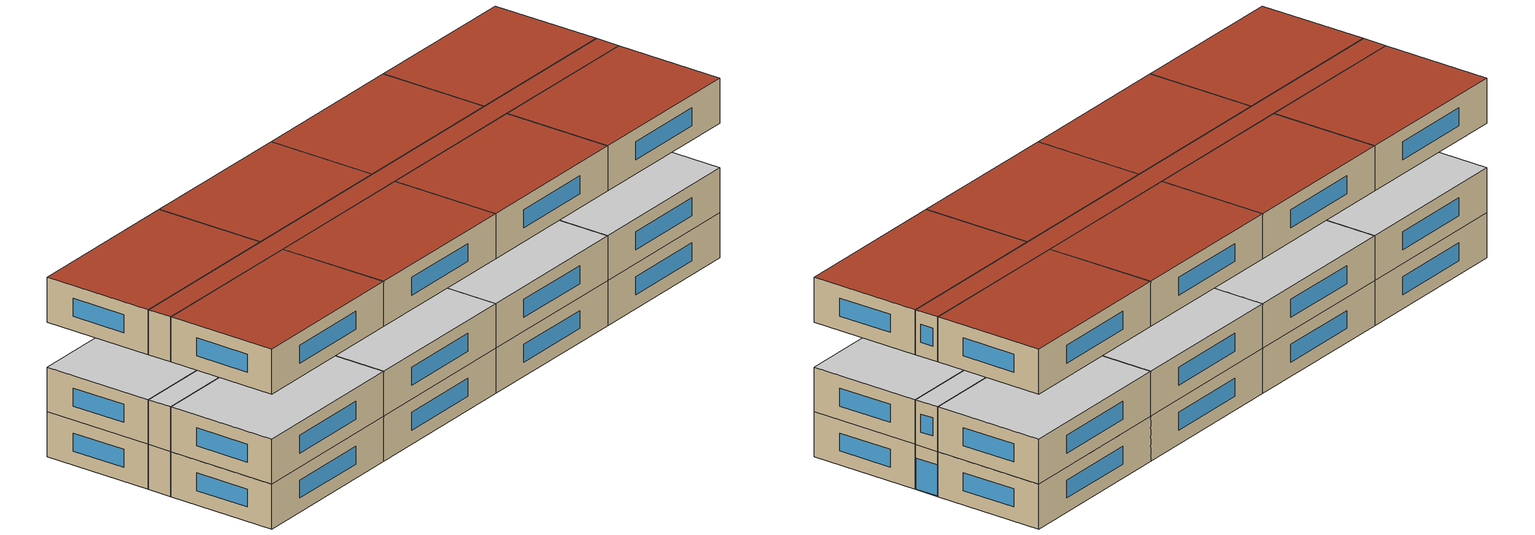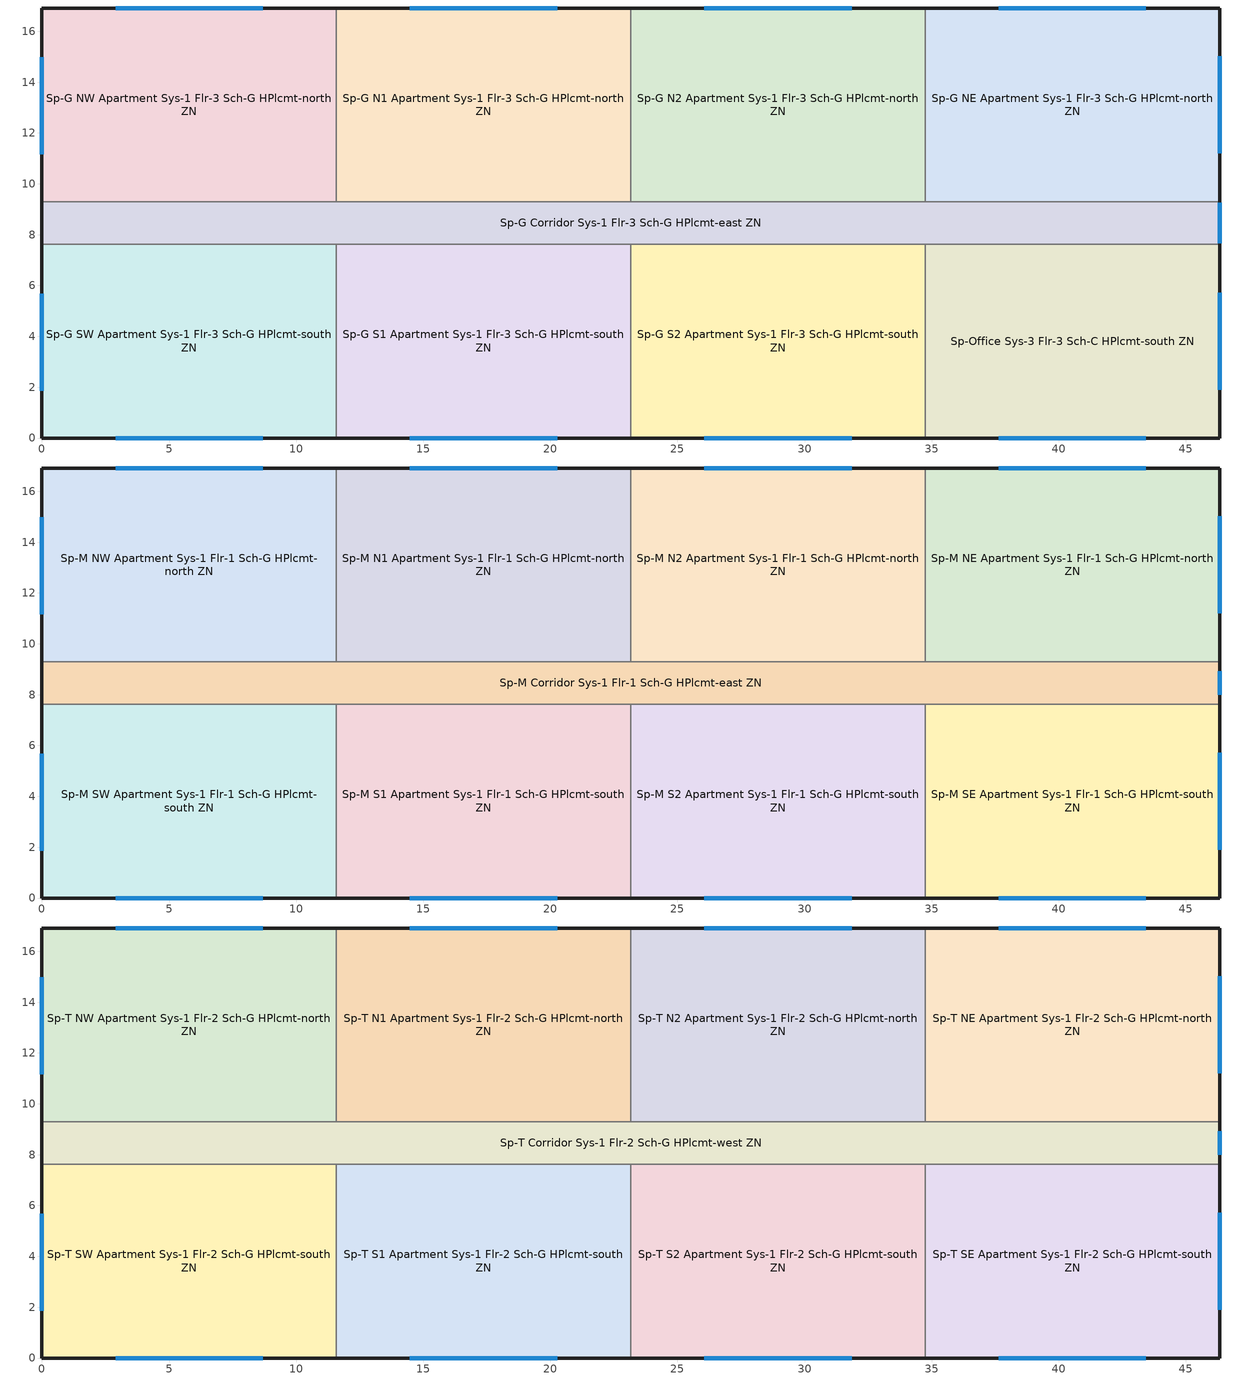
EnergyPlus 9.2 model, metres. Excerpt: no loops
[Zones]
Sp-G Corridor Sys-1 Flr-3 Sch-G HPlcmt-east ZN
 floor ground (Customized opaque construction {dfb9164f-0c59-4cd6-b303-2ae621197035} to conductance of 0.757): 46.33,9.3 46.33,7.62 0,7.62 0,9.3 z0
 wall outside (Customized opaque construction {f91b3720-0aa8-4846-a03d-60debd39bf25} to conductance of 0.247): 46.33,7.62 46.33,9.3 / 0,9.3 0,7.62 z0:3.05
 wall to Sp-G S1 Apartment Sys-1 Flr-3 Sch-G HPlcmt-south ZN (Typical Interior Wall): 11.58,7.62 23.16,7.62 z0:3.05
 wall to Sp-G S2 Apartment Sys-1 Flr-3 Sch-G HPlcmt-south ZN (Typical Interior Wall): 23.16,7.62 34.75,7.62 z0:3.05
 wall to Sp-Office Sys-3 Flr-3 Sch-C HPlcmt-south ZN (Typical Interior Wall): 34.75,7.62 46.33,7.62 z0:3.05
 wall to Sp-G SW Apartment Sys-1 Flr-3 Sch-G HPlcmt-south ZN (Typical Interior Wall): 0,7.62 11.58,7.62 z0:3.05
 wall to Sp-G N1 Apartment Sys-1 Flr-3 Sch-G HPlcmt-north ZN (Typical Interior Wall): 23.16,9.3 11.58,9.3 z0:3.05
 wall to Sp-G N2 Apartment Sys-1 Flr-3 Sch-G HPlcmt-north ZN (Typical Interior Wall): 34.75,9.3 23.16,9.3 z0:3.05
 wall to Sp-G NE Apartment Sys-1 Flr-3 Sch-G HPlcmt-north ZN (Typical Interior Wall): 46.33,9.3 34.75,9.3 z0:3.05
 wall to Sp-G NW Apartment Sys-1 Flr-3 Sch-G HPlcmt-north ZN (Typical Interior Wall): 11.58,9.3 0,9.3 z0:3.05
 window (Customized Fenestration: cond=0.220 tvis=0.220 tsol=0.232): 46.33,7.67 46.33,9.25 z0.03:2.13
 ceiling adiabatic (Typical Interior Wall): 46.33,7.62 46.33,9.3 0,9.3 0,7.62 z3.05
Sp-G N1 Apartment Sys-1 Flr-3 Sch-G HPlcmt-north ZN
 floor ground (Customized opaque construction {dfb9164f-0c59-4cd6-b303-2ae621197035} to conductance of 0.757): 23.16,16.92 23.16,9.3 11.58,9.3 11.58,16.92 z0
 wall outside (Customized opaque construction {f91b3720-0aa8-4846-a03d-60debd39bf25} to conductance of 0.247): 23.16,16.92 11.58,16.92 z0:3.05
 wall to Sp-G N2 Apartment Sys-1 Flr-3 Sch-G HPlcmt-north ZN (Typical Interior Wall): 23.16,9.3 23.16,16.92 z0:3.05
 wall to Sp-G NW Apartment Sys-1 Flr-3 Sch-G HPlcmt-north ZN (Typical Interior Wall): 11.58,16.92 11.58,9.3 z0:3.05
 window (Customized Fenestration: cond=0.220 tvis=0.220 tsol=0.232): 20.27,16.92 14.48,16.92 z0.95:2.17
 ceiling adiabatic (Typical Interior Wall): 23.16,9.3 23.16,16.92 11.58,16.92 11.58,9.3 z3.05
Sp-G N2 Apartment Sys-1 Flr-3 Sch-G HPlcmt-north ZN
 floor ground (Customized opaque construction {dfb9164f-0c59-4cd6-b303-2ae621197035} to conductance of 0.757): 34.75,16.92 34.75,9.3 23.16,9.3 23.16,16.92 z0
 wall outside (Customized opaque construction {f91b3720-0aa8-4846-a03d-60debd39bf25} to conductance of 0.247): 34.75,16.92 23.16,16.92 z0:3.05
 wall to Sp-G NE Apartment Sys-1 Flr-3 Sch-G HPlcmt-north ZN (Typical Interior Wall): 34.75,9.3 34.75,16.92 z0:3.05
 window (Customized Fenestration: cond=0.220 tvis=0.220 tsol=0.232): 31.85,16.92 26.06,16.92 z0.95:2.17
 ceiling adiabatic (Typical Interior Wall): 34.75,9.3 34.75,16.92 23.16,16.92 23.16,9.3 z3.05
Sp-G NE Apartment Sys-1 Flr-3 Sch-G HPlcmt-north ZN
 floor ground (Customized opaque construction {dfb9164f-0c59-4cd6-b303-2ae621197035} to conductance of 0.757): 46.33,16.92 46.33,9.3 34.75,9.3 34.75,16.92 z0
 wall outside (Customized opaque construction {f91b3720-0aa8-4846-a03d-60debd39bf25} to conductance of 0.247): 46.33,9.3 46.33,16.92 34.75,16.92 z0:3.05
 window (Customized Fenestration: cond=0.220 tvis=0.220 tsol=0.232): 46.33,11.2 46.33,15.01 / 43.43,16.92 37.64,16.92 z0.95:2.17
 ceiling adiabatic (Typical Interior Wall): 46.33,9.3 46.33,16.92 34.75,16.92 34.75,9.3 z3.05
Sp-G NW Apartment Sys-1 Flr-3 Sch-G HPlcmt-north ZN
 floor ground (Customized opaque construction {dfb9164f-0c59-4cd6-b303-2ae621197035} to conductance of 0.757): 11.58,16.92 11.58,9.3 0,9.3 0,16.92 z0
 wall outside (Customized opaque construction {f91b3720-0aa8-4846-a03d-60debd39bf25} to conductance of 0.247): 11.58,16.92 0,16.92 0,9.3 z0:3.05
 window (Customized Fenestration: cond=0.220 tvis=0.220 tsol=0.232): 8.69,16.92 2.89,16.92 / 0,14.97 0,11.16 z0.95:2.17
 ceiling adiabatic (Typical Interior Wall): 11.58,9.3 11.58,16.92 0,16.92 0,9.3 z3.05
Sp-G S1 Apartment Sys-1 Flr-3 Sch-G HPlcmt-south ZN
 floor ground (Customized opaque construction {dfb9164f-0c59-4cd6-b303-2ae621197035} to conductance of 0.757): 23.16,7.62 23.16,0 11.58,0 11.58,7.62 z0
 wall outside (Customized opaque construction {f91b3720-0aa8-4846-a03d-60debd39bf25} to conductance of 0.247): 11.58,0 23.16,0 z0:3.05
 wall to Sp-G S2 Apartment Sys-1 Flr-3 Sch-G HPlcmt-south ZN (Typical Interior Wall): 23.16,0 23.16,7.62 z0:3.05
 wall to Sp-G SW Apartment Sys-1 Flr-3 Sch-G HPlcmt-south ZN (Typical Interior Wall): 11.58,7.62 11.58,0 z0:3.05
 window (Customized Fenestration: cond=0.220 tvis=0.220 tsol=0.232): 14.48,0 20.27,0 z0.95:2.17
 ceiling adiabatic (Typical Interior Wall): 23.16,0 23.16,7.62 11.58,7.62 11.58,0 z3.05
Sp-G S2 Apartment Sys-1 Flr-3 Sch-G HPlcmt-south ZN
 floor ground (Customized opaque construction {dfb9164f-0c59-4cd6-b303-2ae621197035} to conductance of 0.757): 34.75,7.62 34.75,0 23.16,0 23.16,7.62 z0
 wall outside (Customized opaque construction {f91b3720-0aa8-4846-a03d-60debd39bf25} to conductance of 0.247): 23.16,0 34.75,0 z0:3.05
 wall to Sp-Office Sys-3 Flr-3 Sch-C HPlcmt-south ZN (Typical Interior Wall): 34.75,0 34.75,7.62 z0:3.05
 window (Customized Fenestration: cond=0.220 tvis=0.220 tsol=0.232): 26.06,0 31.85,0 z0.95:2.17
 ceiling adiabatic (Typical Interior Wall): 34.75,0 34.75,7.62 23.16,7.62 23.16,0 z3.05
Sp-G SW Apartment Sys-1 Flr-3 Sch-G HPlcmt-south ZN
 floor ground (Customized opaque construction {dfb9164f-0c59-4cd6-b303-2ae621197035} to conductance of 0.757): 11.58,7.62 11.58,0 0,0 0,7.62 z0
 wall outside (Customized opaque construction {f91b3720-0aa8-4846-a03d-60debd39bf25} to conductance of 0.247): 0,7.62 0,0 11.58,0 z0:3.05
 window (Customized Fenestration: cond=0.220 tvis=0.220 tsol=0.232): 2.9,0 8.69,0 / 0,5.68 0,1.87 z0.95:2.17
 ceiling adiabatic (Typical Interior Wall): 11.58,0 11.58,7.62 0,7.62 0,0 z3.05
Sp-Office Sys-3 Flr-3 Sch-C HPlcmt-south ZN
 floor ground (Customized opaque construction {dfb9164f-0c59-4cd6-b303-2ae621197035} to conductance of 0.757): 46.33,7.62 46.33,0 34.75,0 34.75,7.62 z0
 wall outside (Customized opaque construction {f91b3720-0aa8-4846-a03d-60debd39bf25} to conductance of 0.247): 34.75,0 46.33,0 46.33,7.62 z0:3.05
 window (Customized Fenestration: cond=0.220 tvis=0.220 tsol=0.232): 46.33,1.9 46.33,5.71 / 37.64,0 43.43,0 z0.95:2.17
 ceiling adiabatic (Typical Interior Wall): 46.33,0 46.33,7.62 34.75,7.62 34.75,0 z3.05
Sp-M Corridor Sys-1 Flr-1 Sch-G HPlcmt-east ZN
 floor adiabatic (Typical Interior Wall): 46.33,9.3 46.33,7.62 0,7.62 0,9.3 z3.05
 wall outside (Customized opaque construction {f91b3720-0aa8-4846-a03d-60debd39bf25} to conductance of 0.247): 46.33,7.62 46.33,9.3 / 0,9.3 0,7.62 z3.05:6.1
 wall to Sp-M S1 Apartment Sys-1 Flr-1 Sch-G HPlcmt-south ZN (Typical Interior Wall): 11.58,7.62 23.16,7.62 z3.05:6.1
 wall to Sp-M S2 Apartment Sys-1 Flr-1 Sch-G HPlcmt-south ZN (Typical Interior Wall): 23.16,7.62 34.75,7.62 z3.05:6.1
 wall to Sp-M SE Apartment Sys-1 Flr-1 Sch-G HPlcmt-south ZN (Typical Interior Wall): 34.75,7.62 46.33,7.62 z3.05:6.1
 wall to Sp-M SW Apartment Sys-1 Flr-1 Sch-G HPlcmt-south ZN (Typical Interior Wall): 0,7.62 11.58,7.62 z3.05:6.1
 wall to Sp-M N1 Apartment Sys-1 Flr-1 Sch-G HPlcmt-north ZN (Typical Interior Wall): 23.16,9.3 11.58,9.3 z3.05:6.1
 wall to Sp-M N2 Apartment Sys-1 Flr-1 Sch-G HPlcmt-north ZN (Typical Interior Wall): 34.75,9.3 23.16,9.3 z3.05:6.1
 wall to Sp-M NE Apartment Sys-1 Flr-1 Sch-G HPlcmt-north ZN (Typical Interior Wall): 46.33,9.3 34.75,9.3 z3.05:6.1
 wall to Sp-M NW Apartment Sys-1 Flr-1 Sch-G HPlcmt-north ZN (Typical Interior Wall): 11.58,9.3 0,9.3 z3.05:6.1
 window (Customized Fenestration: cond=0.220 tvis=0.220 tsol=0.232): 46.33,8 46.33,8.91 z4:5.22
 ceiling adiabatic (Typical Interior Wall): 46.33,7.62 46.33,9.3 0,9.3 0,7.62 z6.1
Sp-M N1 Apartment Sys-1 Flr-1 Sch-G HPlcmt-north ZN
 floor adiabatic (Typical Interior Wall): 23.16,16.92 23.16,9.3 11.58,9.3 11.58,16.92 z3.05
 wall outside (Customized opaque construction {f91b3720-0aa8-4846-a03d-60debd39bf25} to conductance of 0.247): 23.16,16.92 11.58,16.92 z3.05:6.1
 wall to Sp-M N2 Apartment Sys-1 Flr-1 Sch-G HPlcmt-north ZN (Typical Interior Wall): 23.16,9.3 23.16,16.92 z3.05:6.1
 wall to Sp-M NW Apartment Sys-1 Flr-1 Sch-G HPlcmt-north ZN (Typical Interior Wall): 11.58,16.92 11.58,9.3 z3.05:6.1
 window (Customized Fenestration: cond=0.220 tvis=0.220 tsol=0.232): 20.27,16.92 14.48,16.92 z4:5.22
 ceiling adiabatic (Typical Interior Wall): 23.16,9.3 23.16,16.92 11.58,16.92 11.58,9.3 z6.1
Sp-M N2 Apartment Sys-1 Flr-1 Sch-G HPlcmt-north ZN
 floor adiabatic (Typical Interior Wall): 34.75,16.92 34.75,9.3 23.16,9.3 23.16,16.92 z3.05
 wall outside (Customized opaque construction {f91b3720-0aa8-4846-a03d-60debd39bf25} to conductance of 0.247): 34.75,16.92 23.16,16.92 z3.05:6.1
 wall to Sp-M NE Apartment Sys-1 Flr-1 Sch-G HPlcmt-north ZN (Typical Interior Wall): 34.75,9.3 34.75,16.92 z3.05:6.1
 window (Customized Fenestration: cond=0.220 tvis=0.220 tsol=0.232): 31.85,16.92 26.06,16.92 z4:5.22
 ceiling adiabatic (Typical Interior Wall): 34.75,9.3 34.75,16.92 23.16,16.92 23.16,9.3 z6.1
Sp-M NE Apartment Sys-1 Flr-1 Sch-G HPlcmt-north ZN
 floor adiabatic (Typical Interior Wall): 46.33,16.92 46.33,9.3 34.75,9.3 34.75,16.92 z3.05
 wall outside (Customized opaque construction {f91b3720-0aa8-4846-a03d-60debd39bf25} to conductance of 0.247): 46.33,9.3 46.33,16.92 34.75,16.92 z3.05:6.1
 window (Customized Fenestration: cond=0.220 tvis=0.220 tsol=0.232): 46.33,11.2 46.33,15.01 / 43.43,16.92 37.64,16.92 z4:5.22
 ceiling adiabatic (Typical Interior Wall): 46.33,9.3 46.33,16.92 34.75,16.92 34.75,9.3 z6.1
Sp-M NW Apartment Sys-1 Flr-1 Sch-G HPlcmt-north ZN
 floor adiabatic (Typical Interior Wall): 11.58,16.92 11.58,9.3 0,9.3 0,16.92 z3.05
 wall outside (Customized opaque construction {f91b3720-0aa8-4846-a03d-60debd39bf25} to conductance of 0.247): 11.58,16.92 0,16.92 0,9.3 z3.05:6.1
 window (Customized Fenestration: cond=0.220 tvis=0.220 tsol=0.232): 8.69,16.92 2.89,16.92 / 0,14.97 0,11.16 z4:5.22
 ceiling adiabatic (Typical Interior Wall): 11.58,9.3 11.58,16.92 0,16.92 0,9.3 z6.1
Sp-M S1 Apartment Sys-1 Flr-1 Sch-G HPlcmt-south ZN
 floor adiabatic (Typical Interior Wall): 23.16,7.62 23.16,0 11.58,0 11.58,7.62 z3.05
 wall outside (Customized opaque construction {f91b3720-0aa8-4846-a03d-60debd39bf25} to conductance of 0.247): 11.58,0 23.16,0 z3.05:6.1
 wall to Sp-M S2 Apartment Sys-1 Flr-1 Sch-G HPlcmt-south ZN (Typical Interior Wall): 23.16,0 23.16,7.62 z3.05:6.1
 wall to Sp-M SW Apartment Sys-1 Flr-1 Sch-G HPlcmt-south ZN (Typical Interior Wall): 11.58,7.62 11.58,0 z3.05:6.1
 window (Customized Fenestration: cond=0.220 tvis=0.220 tsol=0.232): 14.48,0 20.27,0 z4:5.22
 ceiling adiabatic (Typical Interior Wall): 23.16,0 23.16,7.62 11.58,7.62 11.58,0 z6.1
Sp-M S2 Apartment Sys-1 Flr-1 Sch-G HPlcmt-south ZN
 floor adiabatic (Typical Interior Wall): 34.75,7.62 34.75,0 23.16,0 23.16,7.62 z3.05
 wall outside (Customized opaque construction {f91b3720-0aa8-4846-a03d-60debd39bf25} to conductance of 0.247): 23.16,0 34.75,0 z3.05:6.1
 wall to Sp-M SE Apartment Sys-1 Flr-1 Sch-G HPlcmt-south ZN (Typical Interior Wall): 34.75,0 34.75,7.62 z3.05:6.1
 window (Customized Fenestration: cond=0.220 tvis=0.220 tsol=0.232): 26.06,0 31.85,0 z4:5.22
 ceiling adiabatic (Typical Interior Wall): 34.75,0 34.75,7.62 23.16,7.62 23.16,0 z6.1
Sp-M SE Apartment Sys-1 Flr-1 Sch-G HPlcmt-south ZN
 floor adiabatic (Typical Interior Wall): 46.33,7.62 46.33,0 34.75,0 34.75,7.62 z3.05
 wall outside (Customized opaque construction {f91b3720-0aa8-4846-a03d-60debd39bf25} to conductance of 0.247): 34.75,0 46.33,0 46.33,7.62 z3.05:6.1
 window (Customized Fenestration: cond=0.220 tvis=0.220 tsol=0.232): 46.33,1.9 46.33,5.71 / 37.64,0 43.43,0 z4:5.22
 ceiling adiabatic (Typical Interior Wall): 46.33,0 46.33,7.62 34.75,7.62 34.75,0 z6.1
Sp-M SW Apartment Sys-1 Flr-1 Sch-G HPlcmt-south ZN
 floor adiabatic (Typical Interior Wall): 11.58,7.62 11.58,0 0,0 0,7.62 z3.05
 wall outside (Customized opaque construction {f91b3720-0aa8-4846-a03d-60debd39bf25} to conductance of 0.247): 0,7.62 0,0 11.58,0 z3.05:6.1
 window (Customized Fenestration: cond=0.220 tvis=0.220 tsol=0.232): 2.9,0 8.69,0 / 0,5.68 0,1.87 z4:5.22
 ceiling adiabatic (Typical Interior Wall): 11.58,0 11.58,7.62 0,7.62 0,0 z6.1
Sp-T Corridor Sys-1 Flr-2 Sch-G HPlcmt-west ZN
 floor adiabatic (Typical Interior Wall): 46.33,9.3 46.33,7.62 0,7.62 0,9.3 z9.14
 wall outside (Customized opaque construction {f91b3720-0aa8-4846-a03d-60debd39bf25} to conductance of 0.247): 46.33,7.62 46.33,9.3 / 0,9.3 0,7.62 z9.14:12.19
 wall to Sp-T S1 Apartment Sys-1 Flr-2 Sch-G HPlcmt-south ZN (Typical Interior Wall): 11.58,7.62 23.16,7.62 z9.14:12.19
 wall to Sp-T S2 Apartment Sys-1 Flr-2 Sch-G HPlcmt-south ZN (Typical Interior Wall): 23.16,7.62 34.75,7.62 z9.14:12.19
 wall to Sp-T SE Apartment Sys-1 Flr-2 Sch-G HPlcmt-south ZN (Typical Interior Wall): 34.75,7.62 46.33,7.62 z9.14:12.19
 wall to Sp-T SW Apartment Sys-1 Flr-2 Sch-G HPlcmt-south ZN (Typical Interior Wall): 0,7.62 11.58,7.62 z9.14:12.19
 wall to Sp-T N1 Apartment Sys-1 Flr-2 Sch-G HPlcmt-north ZN (Typical Interior Wall): 23.16,9.3 11.58,9.3 z9.14:12.19
 wall to Sp-T N2 Apartment Sys-1 Flr-2 Sch-G HPlcmt-north ZN (Typical Interior Wall): 34.75,9.3 23.16,9.3 z9.14:12.19
 wall to Sp-T NE Apartment Sys-1 Flr-2 Sch-G HPlcmt-north ZN (Typical Interior Wall): 46.33,9.3 34.75,9.3 z9.14:12.19
 wall to Sp-T NW Apartment Sys-1 Flr-2 Sch-G HPlcmt-north ZN (Typical Interior Wall): 11.58,9.3 0,9.3 z9.14:12.19
 window (Customized Fenestration: cond=0.220 tvis=0.220 tsol=0.232): 46.33,8 46.33,8.91 z10.1:11.32
 roof outside (Customized opaque construction {91be2c45-8583-423f-a727-66bcbb6f62f5} to conductance of 0.183): 46.33,7.62 46.33,9.3 0,9.3 0,7.62 z12.19
Sp-T N1 Apartment Sys-1 Flr-2 Sch-G HPlcmt-north ZN
 floor adiabatic (Typical Interior Wall): 23.16,16.92 23.16,9.3 11.58,9.3 11.58,16.92 z9.14
 wall outside (Customized opaque construction {f91b3720-0aa8-4846-a03d-60debd39bf25} to conductance of 0.247): 23.16,16.92 11.58,16.92 z9.14:12.19
 wall to Sp-T N2 Apartment Sys-1 Flr-2 Sch-G HPlcmt-north ZN (Typical Interior Wall): 23.16,9.3 23.16,16.92 z9.14:12.19
 wall to Sp-T NW Apartment Sys-1 Flr-2 Sch-G HPlcmt-north ZN (Typical Interior Wall): 11.58,16.92 11.58,9.3 z9.14:12.19
 window (Customized Fenestration: cond=0.220 tvis=0.220 tsol=0.232): 20.27,16.92 14.48,16.92 z10.1:11.32
 roof outside (Customized opaque construction {91be2c45-8583-423f-a727-66bcbb6f62f5} to conductance of 0.183): 23.16,9.3 23.16,16.92 11.58,16.92 11.58,9.3 z12.19
Sp-T N2 Apartment Sys-1 Flr-2 Sch-G HPlcmt-north ZN
 floor adiabatic (Typical Interior Wall): 34.75,16.92 34.75,9.3 23.16,9.3 23.16,16.92 z9.14
 wall outside (Customized opaque construction {f91b3720-0aa8-4846-a03d-60debd39bf25} to conductance of 0.247): 34.75,16.92 23.16,16.92 z9.14:12.19
 wall to Sp-T NE Apartment Sys-1 Flr-2 Sch-G HPlcmt-north ZN (Typical Interior Wall): 34.75,9.3 34.75,16.92 z9.14:12.19
 window (Customized Fenestration: cond=0.220 tvis=0.220 tsol=0.232): 31.85,16.92 26.06,16.92 z10.1:11.32
 roof outside (Customized opaque construction {91be2c45-8583-423f-a727-66bcbb6f62f5} to conductance of 0.183): 34.75,9.3 34.75,16.92 23.16,16.92 23.16,9.3 z12.19
Sp-T NE Apartment Sys-1 Flr-2 Sch-G HPlcmt-north ZN
 floor adiabatic (Typical Interior Wall): 46.33,16.92 46.33,9.3 34.75,9.3 34.75,16.92 z9.14
 wall outside (Customized opaque construction {f91b3720-0aa8-4846-a03d-60debd39bf25} to conductance of 0.247): 46.33,9.3 46.33,16.92 34.75,16.92 z9.14:12.19
 window (Customized Fenestration: cond=0.220 tvis=0.220 tsol=0.232): 46.33,11.2 46.33,15.01 / 43.43,16.92 37.64,16.92 z10.1:11.32
 roof outside (Customized opaque construction {91be2c45-8583-423f-a727-66bcbb6f62f5} to conductance of 0.183): 46.33,9.3 46.33,16.92 34.75,16.92 34.75,9.3 z12.19
Sp-T NW Apartment Sys-1 Flr-2 Sch-G HPlcmt-north ZN
 floor adiabatic (Typical Interior Wall): 11.58,16.92 11.58,9.3 0,9.3 0,16.92 z9.14
 wall outside (Customized opaque construction {f91b3720-0aa8-4846-a03d-60debd39bf25} to conductance of 0.247): 11.58,16.92 0,16.92 0,9.3 z9.14:12.19
 window (Customized Fenestration: cond=0.220 tvis=0.220 tsol=0.232): 8.69,16.92 2.89,16.92 / 0,14.97 0,11.16 z10.1:11.32
 roof outside (Customized opaque construction {91be2c45-8583-423f-a727-66bcbb6f62f5} to conductance of 0.183): 11.58,9.3 11.58,16.92 0,16.92 0,9.3 z12.19
Sp-T S1 Apartment Sys-1 Flr-2 Sch-G HPlcmt-south ZN
 floor adiabatic (Typical Interior Wall): 23.16,7.62 23.16,0 11.58,0 11.58,7.62 z9.14
 wall outside (Customized opaque construction {f91b3720-0aa8-4846-a03d-60debd39bf25} to conductance of 0.247): 11.58,0 23.16,0 z9.14:12.19
 wall to Sp-T S2 Apartment Sys-1 Flr-2 Sch-G HPlcmt-south ZN (Typical Interior Wall): 23.16,0 23.16,7.62 z9.14:12.19
 wall to Sp-T SW Apartment Sys-1 Flr-2 Sch-G HPlcmt-south ZN (Typical Interior Wall): 11.58,7.62 11.58,0 z9.14:12.19
 window (Customized Fenestration: cond=0.220 tvis=0.220 tsol=0.232): 14.48,0 20.27,0 z10.1:11.32
 roof outside (Customized opaque construction {91be2c45-8583-423f-a727-66bcbb6f62f5} to conductance of 0.183): 23.16,0 23.16,7.62 11.58,7.62 11.58,0 z12.19
Sp-T S2 Apartment Sys-1 Flr-2 Sch-G HPlcmt-south ZN
 floor adiabatic (Typical Interior Wall): 34.75,7.62 34.75,0 23.16,0 23.16,7.62 z9.14
 wall outside (Customized opaque construction {f91b3720-0aa8-4846-a03d-60debd39bf25} to conductance of 0.247): 23.16,0 34.75,0 z9.14:12.19
 wall to Sp-T SE Apartment Sys-1 Flr-2 Sch-G HPlcmt-south ZN (Typical Interior Wall): 34.75,0 34.75,7.62 z9.14:12.19
 window (Customized Fenestration: cond=0.220 tvis=0.220 tsol=0.232): 26.06,0 31.85,0 z10.1:11.32
 roof outside (Customized opaque construction {91be2c45-8583-423f-a727-66bcbb6f62f5} to conductance of 0.183): 34.75,0 34.75,7.62 23.16,7.62 23.16,0 z12.19
Sp-T SE Apartment Sys-1 Flr-2 Sch-G HPlcmt-south ZN
 floor adiabatic (Typical Interior Wall): 46.33,7.62 46.33,0 34.75,0 34.75,7.62 z9.14
 wall outside (Customized opaque construction {f91b3720-0aa8-4846-a03d-60debd39bf25} to conductance of 0.247): 34.75,0 46.33,0 46.33,7.62 z9.14:12.19
 window (Customized Fenestration: cond=0.220 tvis=0.220 tsol=0.232): 46.33,1.9 46.33,5.71 / 37.64,0 43.43,0 z10.1:11.32
 roof outside (Customized opaque construction {91be2c45-8583-423f-a727-66bcbb6f62f5} to conductance of 0.183): 46.33,0 46.33,7.62 34.75,7.62 34.75,0 z12.19
Sp-T SW Apartment Sys-1 Flr-2 Sch-G HPlcmt-south ZN
 floor adiabatic (Typical Interior Wall): 11.58,7.62 11.58,0 0,0 0,7.62 z9.14
 wall outside (Customized opaque construction {f91b3720-0aa8-4846-a03d-60debd39bf25} to conductance of 0.247): 0,7.62 0,0 11.58,0 z9.14:12.19
 window (Customized Fenestration: cond=0.220 tvis=0.220 tsol=0.232): 2.9,0 8.69,0 / 0,5.68 0,1.87 z10.1:11.32
 roof outside (Customized opaque construction {91be2c45-8583-423f-a727-66bcbb6f62f5} to conductance of 0.183): 11.58,0 11.58,7.62 0,7.62 0,0 z12.19
[Building]
NECB 2011-MidriseApartment-NECB HDD Method-CAN_PQ_Montreal.Intl.AP.716270_CWEC.epw created: 2017: North Axis {deg}=0; Terrain=City; Loads Convergence Tolerance Value=0.04; Temperature Convergence Tolerance Value {deltaC}=0.4; Solar Distribution=FullExterior; Maximum Number of Warmup Days=25; Minimum Number of Warmup Days=6
[Site:Location]
Montreal Int'l_PQ_CAN: Latitude {deg}=45.47; Longitude {deg}=-73.75; Time Zone {hr}=-5; Elevation {m}=36
[SizingPeriod:DesignDay] Day of Month=21; Dry-Bulb Temperature Range Modifier Type=DefaultMultipliers; Humidity Condition Type=Wetbulb; Barometric Pressure {Pa}=100893; Rain Indicator=No; Snow Indicator=No; Daylight Saving Time Indicator=No
Name | Month | Day Type | Maximum Dry-Bulb Temperature {C} | Daily Dry-Bulb Temperature Range {deltaC} | Wetbulb or DewPoint at Maximum Dry-Bulb {C} | Wind Speed {m/s} | Wind Direction {deg} | Solar Model Indicator | ASHRAE Clear Sky Optical Depth for Beam Irradiance (taub) | ASHRAE Clear Sky Optical Depth for Diffuse Irradiance (taud) | Sky Clearness
Montreal Int'l Ann Clg .4% Condns DB=>MWB | 7 | SummerDesignDay | 30 | 9.3 | 22.1 | 4.9 | 220 | ASHRAETau | 0.465 | 1.966
Montreal Int'l Ann Clg .4% Condns WB=>MDB | 7 | SummerDesignDay | 28.1 | 9.3 | 23.2 | 4.9 | 220 | ASHRAETau | 0.465 | 1.966
Montreal Int'l Ann Htg 99.6% Condns DB | 1 | WinterDesignDay | -23.7 | 0 | -23.7 | 3.9 | 260 | ASHRAEClearSky |  |  | 0
[Site:GroundTemperature:BuildingSurface]
19.527, 19.502, 19.536, 19.598, 20.002, 21.64, 22.225, 22.375, 21.449, 20.121, 19.802, 19.633
[Site:WaterMainsTemperature]
Calculation Method=Correlation; Annual Average Outdoor Air Temperature {C}=6.25; Maximum Difference In Monthly Average Outdoor Air Temperatures {deltaC}=30.2
[Material] Thermal Absorptance=0.9
Name | Roughness | Thickness {m} | Conductivity {W/m-K} | Density {kg/m3} | Specific Heat {J/kg-K} | Solar Absorptance | Visible Absorptance
1/2IN Gypsum 1 | Smooth | 0.0127 | 0.16 | 784.9 | 830 | 0.4 | 0.4
1IN Stucco 1 | Smooth | 0.0253 | 0.6918 | 1858 | 837 | 0.7 | 0.92
6 in. Normalweight Concrete Floor 1 | MediumRough | 0.1524 | 2.31 | 2322 | 832 | 0.7 | 0.7
8IN CONCRETE HW RefBldg 1 | Rough | 0.2032 | 1.311 | 2240 | 836.8 | 0.7 | 0.7
G01 13mm gypsum board | Smooth | 0.0127 | 0.16 | 800 | 1090 | 0.7 | 0.5
Metal Roof Surface 1 | Smooth | 0.0008 | 45.28 | 7824 | 500 | 0.7 | 0.7
[Material:NoMass] Roughness=Smooth; Thermal Absorptance=0.9; Solar Absorptance=0.7
Name | Thermal Resistance {m2-K/W} | Visible Absorptance
Typical Carpet Pad 2 | 1.25503 | 0.8
Typical Insulation R-10.11 1 | 3.77764 | 0.7
Typical Insulation R-19.63 1 | 5.46446 | 0.7
[WindowMaterial:SimpleGlazingSystem]
Customized Fenestration:: cond=0.220 tvis=0.220 tsol=0.232: U-Factor {W/m2-K}=2.2; Solar Heat Gain Coefficient=0.6; Visible Transmittance=0.21
[Construction]
Customized Fenestration: cond=0.220 tvis=0.220 tsol=0.232: Customized Fenestration:: cond=0.220 tvis=0.220 tsol=0.232
Customized opaque construction {91be2c45-8583-423f-a727-66bcbb6f62f5} to conductance of 0.183: Metal Roof Surface 1, Typical Insulation R-19.63 1
Customized opaque construction {dfb9164f-0c59-4cd6-b303-2ae621197035} to conductance of 0.757: 6 in. Normalweight Concrete Floor 1, Typical Carpet Pad 2
Customized opaque construction {f91b3720-0aa8-4846-a03d-60debd39bf25} to conductance of 0.247: 1IN Stucco 1, 8IN CONCRETE HW RefBldg 1, Typical Insulation R-10.11 1, 1/2IN Gypsum 1
Typical Interior Wall: G01 13mm gypsum board, G01 13mm gypsum board
[Zone]
Name | Multiplier
Sp-G Corridor Sys-1 Flr-3 Sch-G HPlcmt-east ZN; Sp-G N1 Apartment Sys-1 Flr-3 Sch-G HPlcmt-north ZN; Sp-G N2 Apartment Sys-1 Flr-3 Sch-G HPlcmt-north ZN; Sp-G NE Apartment Sys-1 Flr-3 Sch-G HPlcmt-north ZN; Sp-G NW Apartment Sys-1 Flr-3 Sch-G HPlcmt-north ZN; Sp-G S1 Apartment Sys-1 Flr-3 Sch-G HPlcmt-south ZN; Sp-G S2 Apartment Sys-1 Flr-3 Sch-G HPlcmt-south ZN; Sp-G SW Apartment Sys-1 Flr-3 Sch-G HPlcmt-south ZN; Sp-Office Sys-3 Flr-3 Sch-C HPlcmt-south ZN; Sp-T Corridor Sys-1 Flr-2 Sch-G HPlcmt-west ZN; Sp-T N1 Apartment Sys-1 Flr-2 Sch-G HPlcmt-north ZN; Sp-T N2 Apartment Sys-1 Flr-2 Sch-G HPlcmt-north ZN; Sp-T NE Apartment Sys-1 Flr-2 Sch-G HPlcmt-north ZN; Sp-T NW Apartment Sys-1 Flr-2 Sch-G HPlcmt-north ZN; Sp-T S1 Apartment Sys-1 Flr-2 Sch-G HPlcmt-south ZN; Sp-T S2 Apartment Sys-1 Flr-2 Sch-G HPlcmt-south ZN; Sp-T SE Apartment Sys-1 Flr-2 Sch-G HPlcmt-south ZN; Sp-T SW Apartment Sys-1 Flr-2 Sch-G HPlcmt-south ZN
Sp-M Corridor Sys-1 Flr-1 Sch-G HPlcmt-east ZN; Sp-M N1 Apartment Sys-1 Flr-1 Sch-G HPlcmt-north ZN; Sp-M N2 Apartment Sys-1 Flr-1 Sch-G HPlcmt-north ZN; Sp-M NE Apartment Sys-1 Flr-1 Sch-G HPlcmt-north ZN; Sp-M NW Apartment Sys-1 Flr-1 Sch-G HPlcmt-north ZN; Sp-M S1 Apartment Sys-1 Flr-1 Sch-G HPlcmt-south ZN; Sp-M S2 Apartment Sys-1 Flr-1 Sch-G HPlcmt-south ZN; Sp-M SE Apartment Sys-1 Flr-1 Sch-G HPlcmt-south ZN; Sp-M SW Apartment Sys-1 Flr-1 Sch-G HPlcmt-south ZN | 2
[ZoneInfiltration:DesignFlowRate] Schedule=Always On Discrete; Design Flow Rate Calculation Method=Flow/ExteriorArea; Flow per Exterior Surface Area {m3/s-m2}=0.00025; Constant Term Coefficient=0; Temperature Term Coefficient=0; Velocity Term Coefficient=0.224; Velocity Squared Term Coefficient=0
Name | Zone or ZoneList
G Corridor Infiltration | Sp-G Corridor Sys-1 Flr-3 Sch-G HPlcmt-east ZN
G N1 Apartment Infiltration | Sp-G N1 Apartment Sys-1 Flr-3 Sch-G HPlcmt-north ZN
G N2 Apartment Infiltration | Sp-G N2 Apartment Sys-1 Flr-3 Sch-G HPlcmt-north ZN
G NE Apartment Infiltration | Sp-G NE Apartment Sys-1 Flr-3 Sch-G HPlcmt-north ZN
G NW Apartment Infiltration | Sp-G NW Apartment Sys-1 Flr-3 Sch-G HPlcmt-north ZN
G S1 Apartment Infiltration | Sp-G S1 Apartment Sys-1 Flr-3 Sch-G HPlcmt-south ZN
G S2 Apartment Infiltration | Sp-G S2 Apartment Sys-1 Flr-3 Sch-G HPlcmt-south ZN
G SW Apartment Infiltration | Sp-G SW Apartment Sys-1 Flr-3 Sch-G HPlcmt-south ZN
M Corridor Infiltration | Sp-M Corridor Sys-1 Flr-1 Sch-G HPlcmt-east ZN
M N1 Apartment Infiltration | Sp-M N1 Apartment Sys-1 Flr-1 Sch-G HPlcmt-north ZN
M N2 Apartment Infiltration | Sp-M N2 Apartment Sys-1 Flr-1 Sch-G HPlcmt-north ZN
M NE Apartment Infiltration | Sp-M NE Apartment Sys-1 Flr-1 Sch-G HPlcmt-north ZN
M NW Apartment Infiltration | Sp-M NW Apartment Sys-1 Flr-1 Sch-G HPlcmt-north ZN
M S1 Apartment Infiltration | Sp-M S1 Apartment Sys-1 Flr-1 Sch-G HPlcmt-south ZN
M S2 Apartment Infiltration | Sp-M S2 Apartment Sys-1 Flr-1 Sch-G HPlcmt-south ZN
M SE Apartment Infiltration | Sp-M SE Apartment Sys-1 Flr-1 Sch-G HPlcmt-south ZN
M SW Apartment Infiltration | Sp-M SW Apartment Sys-1 Flr-1 Sch-G HPlcmt-south ZN
Office Infiltration | Sp-Office Sys-3 Flr-3 Sch-C HPlcmt-south ZN
T Corridor Infiltration | Sp-T Corridor Sys-1 Flr-2 Sch-G HPlcmt-west ZN
T N1 Apartment Infiltration | Sp-T N1 Apartment Sys-1 Flr-2 Sch-G HPlcmt-north ZN
T N2 Apartment Infiltration | Sp-T N2 Apartment Sys-1 Flr-2 Sch-G HPlcmt-north ZN
T NE Apartment Infiltration | Sp-T NE Apartment Sys-1 Flr-2 Sch-G HPlcmt-north ZN
T NW Apartment Infiltration | Sp-T NW Apartment Sys-1 Flr-2 Sch-G HPlcmt-north ZN
T S1 Apartment Infiltration | Sp-T S1 Apartment Sys-1 Flr-2 Sch-G HPlcmt-south ZN
T S2 Apartment Infiltration | Sp-T S2 Apartment Sys-1 Flr-2 Sch-G HPlcmt-south ZN
T SE Apartment Infiltration | Sp-T SE Apartment Sys-1 Flr-2 Sch-G HPlcmt-south ZN
T SW Apartment Infiltration | Sp-T SW Apartment Sys-1 Flr-2 Sch-G HPlcmt-south ZN
[AvailabilityManager:Scheduled] Schedule=Always On Discrete
Air Loop HVAC Outdoor Air System 1 Availability Manager; Sp-Office Sys-3 Flr-3 Sch-C HPlcmt-south ZN NECB System 3 PSZ Availability Manager; Air Loop HVAC Outdoor Air System 2 Availability Manager
[AvailabilityManager:NightCycle]
Availability Manager Night Cycle 1: Applicability Schedule=Always On Discrete; Fan Schedule=Make-up air unit Occ Sch; Control Type=CycleOnAny; Thermostat Tolerance {deltaC}=1; Cycling Run Time Control Type=FixedRunTime; Cycling Run Time {s}=3600
[Schedule:Day:Interval]
Make-up air unit Occ Sch Sunday; Make-up air unit Occ Sch Monday; Make-up air unit Occ Sch Tuesday; Make-up air unit Occ Sch Wednesday; Make-up air unit Occ Sch Thursday; Make-up air unit Occ Sch Friday; Make-up air unit Occ Sch Saturday; Make-up air unit Occ Sch Default; Make-up air unit Occ Sch Summer Design Day; Make-up air unit Occ Sch Winter Design Day: No, 24:00, 1
[Schedule:Week:Daily]
Schedule:Week:Daily {86eb2539-d829-4834-909c-234ddc58a505}: Make-up air unit Occ Sch Sunday, Make-up air unit Occ Sch Monday, Make-up air unit Occ Sch Tuesday, Make-up air unit Occ Sch Wednesday, Make-up air unit Occ Sch Thursday, Make-up air unit Occ Sch Friday, Make-up air unit Occ Sch Saturday, Make-up air unit Occ Sch Default, Make-up air unit Occ Sch Summer Design Day, Make-up air unit Occ Sch Winter Design Day, Make-up air unit Occ Sch Default, Make-up air unit Occ Sch Default
[Schedule:Year]
Make-up air unit Occ Sch: Schedule:Week:Daily {86eb2539-d829-4834-909c-234ddc58a505}, 1, 1, 12, 31
[Schedule:Constant]
Always On Discrete: OnOff, 1
